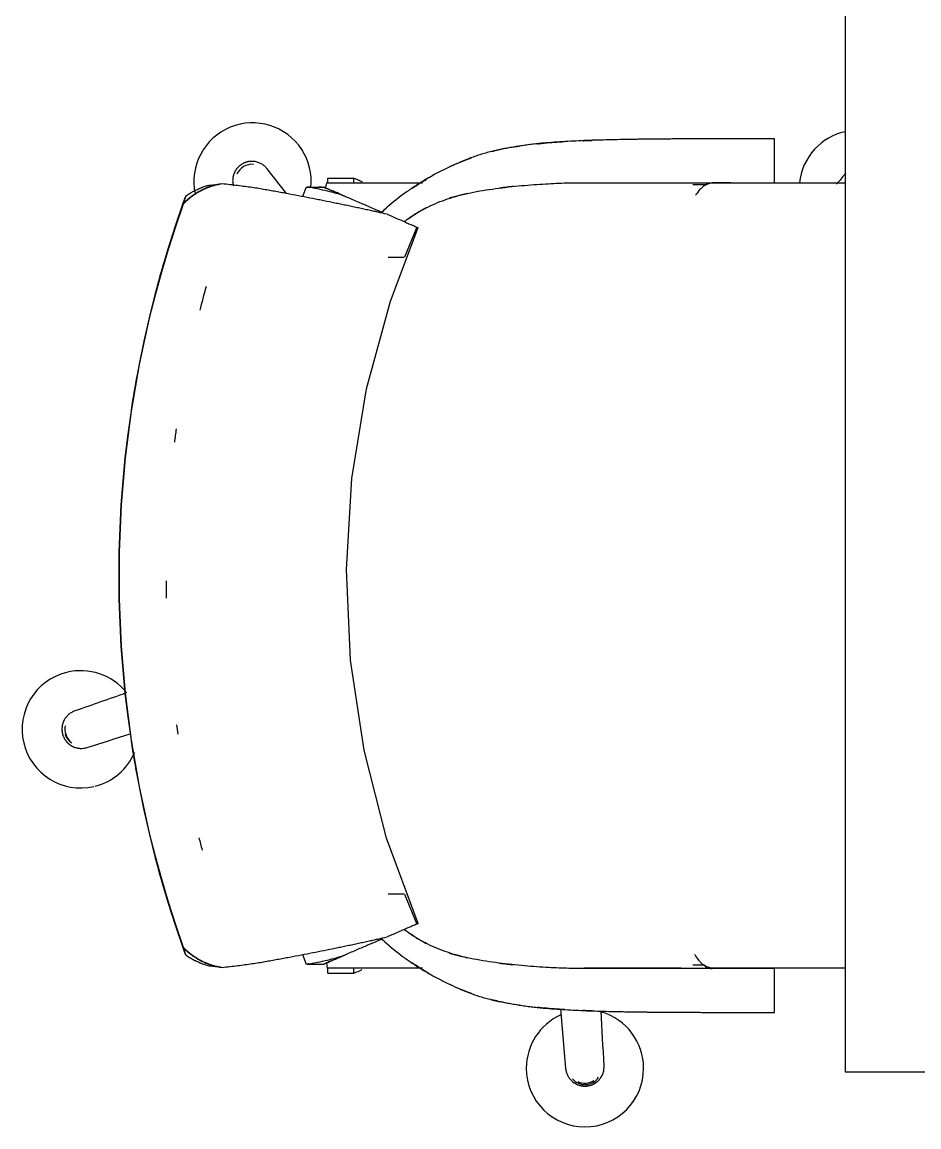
# Model space of a CAD drawing. Extents: x 6433 to 75181, y -2986 to 56414.
# Drawn here: x 25224 to 25835, y 4576 to 5330 of the extents above; entities that cross this region are included whole.
import ezdxf

# ---------------------------------------------------------------- set-up
doc = ezdxf.new("R2010")
doc.units = 0
doc.header["$MEASUREMENT"] = 0
doc.layers.add('A-Furniture', color=252, linetype='CONTINUOUS')

msp = doc.modelspace()

# ---------------------------------------------------------------- linework, layer by layer
at = {"layer": 'A-Furniture'}
for p, q in [((25784.93, 6113.88), (25784.93, 4613.88)), ((25736.77, 5220.5), (25736.77, 5250.5)), ((25432.27, 5223.69), (25449.85, 5223.69)), ((25432.27, 5220.4), (25432.27, 5223.69)), ((25449.85, 5220.4), (25449.85, 5223.69)), ((25351.35, 5218.93), (25355.54, 5219.37)), ((25355.54, 5219.37), (25359.27, 5219.7)), ((25417.57, 5217.49), (25414.99, 5211.07)), ((25418.88, 5217.49), (25429.57, 5217.49)), ((25429.57, 5217.49), (25444.19, 5211.21)), ((25431.38, 5220.4), (25430.58, 5217.44)), ((25431.38, 5220.4), (25496.71, 5220.4)), ((25607.07, 5220.4), (25673.09, 5220.4)), ((25706.73, 5220.4), (25780.5, 5220.4)), ((25780.5, 5220.4), (25784.95, 5220.4)), ((25474.9, 5139.72), (25493.84, 5189.88)), ((25492.88, 5190.29), (25484.52, 5169.79)), ((25473.31, 5169.84), (25484.35, 5169.84)), ((25458.65, 5079.85), (25474.9, 5139.72)), ((25448.66, 5018.63), (25458.65, 5079.85)), ((25445.03, 4956.7), (25448.66, 5018.63)), ((25447.79, 4894.73), (25445.03, 4956.7)), ((25456.93, 4833.37), (25447.79, 4894.73)), ((25472.33, 4773.28), (25456.93, 4833.37)), ((25493.84, 4715.1), (25472.33, 4773.28)), ((25484.35, 4735.14), (25473.31, 4735.14)), ((25484.52, 4735.18), (25492.88, 4714.69)), ((25414.99, 4693.91), (25417.57, 4687.49)), ((25444.19, 4693.77), (25429.57, 4687.49)), ((25355.54, 4685.6), (25351.35, 4686.05)), ((25359.27, 4685.28), (25355.54, 4685.6)), ((25418.88, 4687.49), (25429.57, 4687.49)), ((25431.43, 4688.29), (25431.87, 4684.58)), ((25496.71, 4684.58), (25431.87, 4684.58)), ((25432.27, 4681.29), (25432.27, 4684.58)), ((25432.27, 4681.29), (25449.85, 4681.29)), ((25449.85, 4681.29), (25449.85, 4684.58)), ((25673.09, 4684.58), (25607.07, 4684.58)), ((25780.5, 4684.58), (25706.73, 4684.58)), ((25736.77, 4654.48), (25736.77, 4684.48)), ((25784.95, 4684.58), (25780.5, 4684.58)), ((25590.93, 4656.81), (25594.41, 4616.18)), ((25784.93, 4613.88), (26584.93, 4613.88))]:
    msp.add_line(p, q, dxfattribs=at)
for centre, radius, start, end in [((25380.9, 5221.38), 40, 33.04881, 191.85208), ((25793.61, 5216.31), 40, 102.64039, 137.51732), ((25380.9, 5221.38), 40, 354.07359, 33.04881), ((25793.61, 5216.31), 40, 137.51732, 174.12717), ((25380.48, 5221.97), 11.14, 84.02688, 156.97912), ((26046.47, 4952.49), 756.84, 159.98894, 160.37738), ((26046.47, 4952.49), 756.84, 160.40867, 199.59133), ((26046.47, 4952.49), 756.62, 160.42831, 199.57169), ((26046.47, 4952.49), 756.84, 163.49886, 165.70638), ((26046.47, 4952.49), 724.59, 164.20509, 165.53572), ((26046.47, 4952.49), 756.84, 169.39213, 171.42383), ((26046.47, 4952.49), 724.59, 172.05656, 172.77513), ((26046.47, 4952.49), 724.59, 180.28832, 181.21946), ((25263.76, 4847.61), 40, 104.1205, 282.77485), ((25263.76, 4847.61), 40, 38.76024, 104.1205), ((25264.05, 4847.74), 11.14, 168.68345, 228.10468), ((26046.47, 4952.49), 724.59, 188.0854, 188.59456), ((25263.76, 4847.61), 11.17, 197.81482, 237.29401), ((26046.47, 4952.49), 756.84, 188.57617, 190.60787), ((25263.76, 4847.61), 40, 284.1205, 336.83238), ((26046.47, 4952.49), 724.59, 194.29018, 194.97515), ((26046.47, 4952.49), 756.84, 194.29362, 196.50114), ((26046.47, 4952.49), 756.84, 199.62262, 200.01106), ((25607.57, 4616.35), 40, 114.42167, 180), ((25607.57, 4616.35), 40, 0, 73.41539), ((25607.57, 4616.35), 40, 180, 0), ((25607.57, 4616.35), 11.17, 220.15514, 326.54575), ((25607.51, 4617.32), 11.14, 244.40479, 303.82601)]:
    msp.add_arc(centre, radius, start, end, dxfattribs=at)
for points, knots in [([(25736.74, 5250.5), (25736.7, 5250.5), (25736.55, 5250.5), (25735.97, 5250.5), (25734.89, 5250.5), (25733.33, 5250.5), (25731.87, 5250.5), (25730.63, 5250.5), (25729.61, 5250.5), (25728.47, 5250.5), (25727.16, 5250.5), (25725.69, 5250.5), (25724.04, 5250.5), (25722.25, 5250.5), (25720.62, 5250.5), (25719.42, 5250.5), (25717.79, 5250.5), (25714.81, 5250.5), (25712.38, 5250.5), (25710.59, 5250.5), (25708.72, 5250.49), (25706.56, 5250.49), (25704.24, 5250.49), (25702.52, 5250.49), (25701.13, 5250.49), (25699.38, 5250.48), (25697.22, 5250.48), (25694.16, 5250.47), (25690.41, 5250.47), (25685.93, 5250.46), (25681.98, 5250.44), (25678.85, 5250.43), (25675.77, 5250.42), (25672.06, 5250.4), (25667.4, 5250.37), (25662.43, 5250.34), (25657.54, 5250.31), (25653.42, 5250.27), (25650.21, 5250.24), (25647.27, 5250.2), (25643.88, 5250.15), (25639.91, 5250.09), (25635.72, 5250.03), (25630.18, 5249.92), (25623.63, 5249.78), (25616.1, 5249.59), (25608.67, 5249.35), (25601.28, 5248.98), (25594.01, 5248.58), (25586.65, 5248.16), (25580.33, 5247.66), (25575.07, 5247.13), (25570.96, 5246.65), (25566.81, 5246.1), (25561.34, 5245.32), (25554.63, 5244.21), (25548.05, 5242.86), (25542.83, 5241.59), (25538.88, 5240.53), (25535, 5239.36), (25530.05, 5237.67), (25524.12, 5235.34), (25518.34, 5232.74), (25513.67, 5230.51), (25510.1, 5228.78), (25506.54, 5226.98), (25501.92, 5224.48), (25496.3, 5221.17), (25489.7, 5216.9), (25481.06, 5210.81), (25474.08, 5205.17), (25469.58, 5200.91), (25468.86, 5200.22)], [0.2173913, 0.2173913, 0.2173913, 0.2173913, 0.2228261, 0.2282609, 0.2336957, 0.2391304, 0.2445652, 0.2472826, 0.25, 0.2527174, 0.2554348, 0.2581522, 0.2608696, 0.263587, 0.2663043, 0.2690217, 0.2717391, 0.2771739, 0.2798913, 0.2826087, 0.2853261, 0.2880435, 0.2907609, 0.2934783, 0.2961957, 0.298913, 0.3016304, 0.3043478, 0.3097826, 0.3152174, 0.3206522, 0.326087, 0.3315217, 0.3369565, 0.3423913, 0.3478261, 0.3532609, 0.3586957, 0.3641304, 0.3695652, 0.375, 0.3804348, 0.3858696, 0.3913043, 0.4021739, 0.4130435, 0.423913, 0.4347826, 0.4456522, 0.4565217, 0.4673913, 0.4728261, 0.4782609, 0.4836957, 0.4891304, 0.5, 0.5108696, 0.5163043, 0.5217391, 0.5271739, 0.5326087, 0.5434783, 0.5543478, 0.5597826, 0.5652174, 0.5706522, 0.576087, 0.5869565, 0.5978261, 0.6086957, 0.6304348, 0.6346057, 0.6346057, 0.6346057, 0.6346057]), ([(25575.26, 5247.09), (25576.16, 5247.18), (25579.46, 5247.53), (25585.06, 5248.06), (25590.2, 5248.4), (25593.06, 5248.57), (25593.62, 5248.6)], [0.53783396, 0.53783396, 0.53783396, 0.53783396, 0.54166667, 0.55208333, 0.5625, 0.56500708, 0.56500708, 0.56500708, 0.56500708]), ([(25606.11, 5249.19), (25607.33, 5249.24), (25609.46, 5249.34), (25611.55, 5249.42), (25612.44, 5249.45)], [0.583333333, 0.583333333, 0.583333333, 0.583333333, 0.588541667, 0.59241184, 0.59241184, 0.59241184, 0.59241184]), ([(25543.95, 5241.82), (25545.5, 5242.23), (25549.45, 5243.22), (25555.79, 5244.51), (25560.58, 5245.26), (25562.92, 5245.58)], [0.49318304, 0.49318304, 0.49318304, 0.49318304, 0.5, 0.51041667, 0.52034416, 0.52034416, 0.52034416, 0.52034416]), ([(25380.04, 5235.11), (25379.8, 5235.1), (25379.41, 5235.08), (25378.9, 5235.02), (25378.6, 5234.98), (25378.36, 5234.95), (25378.13, 5234.9), (25377.83, 5234.85), (25377.44, 5234.76), (25377.01, 5234.65), (25376.64, 5234.55), (25376.45, 5234.48), (25376.33, 5234.44), (25376.24, 5234.41), (25376.14, 5234.38), (25376.01, 5234.33), (25375.78, 5234.25), (25375.42, 5234.11), (25374.96, 5233.9), (25374.33, 5233.6), (25373.69, 5233.24), (25373.07, 5232.84), (25372.64, 5232.53), (25372.21, 5232.2), (25371.62, 5231.7), (25371.05, 5231.15), (25370.54, 5230.58), (25370.19, 5230.16), (25369.94, 5229.83), (25369.78, 5229.62), (25369.7, 5229.5), (25369.64, 5229.41), (25369.59, 5229.33), (25369.51, 5229.22), (25369.4, 5229.04), (25369.19, 5228.72), (25368.97, 5228.33), (25368.79, 5228), (25368.68, 5227.76), (25368.61, 5227.62), (25368.56, 5227.52), (25368.51, 5227.41), (25368.44, 5227.26), (25368.34, 5227.02), (25368.2, 5226.68), (25368.06, 5226.3), (25367.98, 5226.06), (25367.95, 5225.94)], [-1, -1, -1, -1, -0.916667, -0.875, -0.854167, -0.833333, -0.8125, -0.791667, -0.75, -0.708333, -0.6875, -0.677083, -0.671875, -0.666667, -0.661458, -0.65625, -0.645833, -0.625, -0.604167, -0.583333, -0.541667, -0.520833, -0.5, -0.479167, -0.458333, -0.416667, -0.395833, -0.375, -0.354167, -0.34375, -0.338542, -0.333333, -0.328125, -0.322917, -0.3125, -0.291667, -0.25, -0.208333, -0.1875, -0.177083, -0.166667, -0.15625, -0.145833, -0.125, -0.083333, -0.041667, 0, 0, 0, 0]), ([(25385.28, 5234.21), (25384.84, 5234.38), (25383.99, 5234.66), (25382.95, 5234.89), (25382.26, 5235), (25381.88, 5235.04), (25381.66, 5235.06), (25381.48, 5235.08), (25381.31, 5235.09), (25381.1, 5235.1), (25380.86, 5235.11), (25380.65, 5235.12), (25380.46, 5235.12), (25380.24, 5235.11), (25380.11, 5235.11), (25380.04, 5235.11)], [-1, -1, -1, -1, -0.8, -0.6, -0.5, -0.45, -0.4, -0.375, -0.35, -0.3, -0.25, -0.2, -0.15, -0.1, 0, 0, 0, 0]), ([(25514.3, 5230.98), (25516.42, 5232), (25521.68, 5234.38), (25527.01, 5236.45), (25530.19, 5237.58)], [0.44842599, 0.44842599, 0.44842599, 0.44842599, 0.45833333, 0.47273485, 0.47273485, 0.47273485, 0.47273485]), ([(25367.95, 5225.94), (25367.93, 5225.89), (25367.89, 5225.77), (25367.84, 5225.58), (25367.79, 5225.4), (25367.74, 5225.21), (25367.67, 5224.93), (25367.6, 5224.61), (25367.55, 5224.35), (25367.48, 5223.95), (25367.38, 5223.19), (25367.31, 5222.03), (25367.35, 5221.12), (25367.4, 5220.66)], [-1, -1, -1, -1, -0.925, -0.85, -0.8125, -0.775, -0.7, -0.625, -0.5875, -0.55, -0.4, -0.2, 0, 0, 0, 0]), ([(25489.74, 5216.77), (25491.36, 5217.84), (25495.04, 5220.23), (25499.47, 5222.98), (25502.35, 5224.65), (25503.09, 5225.08)], [0.40851688, 0.40851688, 0.40851688, 0.40851688, 0.41666667, 0.42708333, 0.43069115, 0.43069115, 0.43069115, 0.43069115]), ([(25359.27, 5219.7), (25358.17, 5219.55), (25356.51, 5219.24), (25354.26, 5218.65), (25352.57, 5218.12), (25350.86, 5217.52), (25349.13, 5216.84), (25347.7, 5216.21), (25346.57, 5215.67), (25345.73, 5215.24), (25344.89, 5214.8), (25343.79, 5214.2), (25342.42, 5213.4), (25340.8, 5212.37), (25339.23, 5211.28), (25337.72, 5210.12), (25335.75, 5208.49), (25334.35, 5207.17), (25333.45, 5206.26)], [-1, -1, -1, -1, -0.875, -0.8125, -0.75, -0.6875, -0.625, -0.5625, -0.53125, -0.5, -0.46875, -0.4375, -0.375, -0.3125, -0.25, -0.1875, -0.125, 0, 0, 0, 0]), ([(25360.2, 5219.77), (25359.07, 5219.63), (25357.36, 5219.33), (25355.04, 5218.75), (25353.29, 5218.23), (25351.52, 5217.62), (25349.73, 5216.92), (25348.24, 5216.27), (25347.07, 5215.72), (25346.2, 5215.28), (25345.34, 5214.83), (25344.19, 5214.2), (25342.78, 5213.37), (25341.11, 5212.3), (25339.5, 5211.17), (25337.94, 5209.96), (25335.92, 5208.26), (25334.48, 5206.89), (25333.57, 5205.94)], [-1, -1, -1, -1, -0.875, -0.8125, -0.75, -0.6875, -0.625, -0.5625, -0.53125, -0.5, -0.46875, -0.4375, -0.375, -0.3125, -0.25, -0.1875, -0.125, 0, 0, 0, 0]), ([(25333.81, 5206.63), (25334.71, 5207.52), (25336.1, 5208.79), (25338.04, 5210.37), (25339.54, 5211.5), (25341.09, 5212.56), (25342.68, 5213.56), (25344.03, 5214.33), (25345.12, 5214.92), (25345.94, 5215.35), (25346.77, 5215.76), (25347.88, 5216.29), (25349.29, 5216.91), (25350.99, 5217.57), (25352.68, 5218.16), (25354.34, 5218.67), (25356.56, 5219.24), (25358.19, 5219.55), (25359.27, 5219.7)], [-1, -1, -1, -1, -0.875, -0.8125, -0.75, -0.6875, -0.625, -0.5625, -0.53125, -0.5, -0.46875, -0.4375, -0.375, -0.3125, -0.25, -0.1875, -0.125, 0, 0, 0, 0]), ([(25335.33, 5211.48), (25336.17, 5212.07), (25337.47, 5212.91), (25339, 5213.82), (25339.88, 5214.31), (25340.55, 5214.67), (25341.22, 5215.02), (25342.12, 5215.47), (25343.25, 5216), (25344.39, 5216.5), (25345.29, 5216.88), (25345.97, 5217.15), (25346.65, 5217.42), (25347.55, 5217.75), (25349.12, 5218.3), (25350.46, 5218.7), (25351.35, 5218.93)], [-1, -1, -1, -1, -0.833333, -0.75, -0.708333, -0.666667, -0.625, -0.583333, -0.5, -0.416667, -0.375, -0.333333, -0.291667, -0.25, -0.166667, 0, 0, 0, 0]), ([(25472.63, 5198.99), (25470.6, 5199.46), (25467.45, 5200.18), (25463.01, 5201.17), (25459.58, 5201.93), (25455.97, 5202.71), (25452.2, 5203.52), (25448.37, 5204.33), (25444.58, 5205.12), (25440.85, 5205.9), (25435.85, 5206.92), (25430.83, 5207.94), (25425.77, 5208.96), (25420.73, 5209.96), (25414.3, 5211.21), (25407.54, 5212.5), (25402.04, 5213.53), (25397.84, 5214.29), (25393.67, 5215.04), (25389.5, 5215.8), (25385.2, 5216.54), (25380.65, 5217.24), (25375.83, 5217.91), (25369.16, 5218.77), (25363.86, 5219.38), (25360.2, 5219.77)], [-1, -1, -1, -1, -0.928571, -0.892857, -0.857143, -0.821429, -0.785714, -0.75, -0.714286, -0.678571, -0.642857, -0.571429, -0.535714, -0.5, -0.428571, -0.357143, -0.321429, -0.285714, -0.25, -0.214286, -0.178571, -0.142857, -0.107143, -0.071429, 0, 0, 0, 0]), ([(25419.99, 5217.49), (25419.34, 5217.49), (25418.52, 5217.49), (25417.99, 5217.49), (25417.84, 5217.49), (25417.82, 5217.49)], [0.4444444, 0.4444444, 0.4444444, 0.4444444, 0.5833333, 0.6527778, 0.6666667, 0.6666667, 0.6666667, 0.6666667]), ([(25444.22, 5211.19), (25442.82, 5211.79), (25437.96, 5213.88), (25433.07, 5215.98), (25429.67, 5217.44)], [-0.08237256, -0.08237256, -0.08237256, -0.08237256, -0.05882353, -0.00057163, -0.00057163, -0.00057163, -0.00057163]), ([(25429.67, 5217.44), (25433.07, 5215.98), (25437.96, 5213.88), (25442.82, 5211.79), (25444.22, 5211.19)], [-0.99942837, -0.99942837, -0.99942837, -0.99942837, -0.94117647, -0.91762744, -0.91762744, -0.91762744, -0.91762744]), ([(25484.62, 5194.31), (25485.54, 5195.01), (25487.5, 5196.44), (25490.57, 5198.51), (25493.84, 5200.48), (25497.14, 5202.3), (25501.49, 5204.54), (25506.96, 5207.01), (25513.79, 5209.56), (25521.3, 5211.84), (25529.47, 5213.77), (25537.91, 5215.3), (25546.62, 5216.55), (25555.47, 5217.66), (25564.3, 5218.6), (25572.88, 5219.28), (25580.9, 5219.8), (25588.32, 5220.21), (25595.07, 5220.46), (25601.31, 5220.51), (25607.31, 5220.49), (25613.32, 5220.49), (25619.54, 5220.53), (25624.98, 5220.52), (25629.62, 5220.51), (25634.5, 5220.5), (25639.43, 5220.5), (25644.05, 5220.5), (25647.18, 5220.5), (25650, 5220.5), (25653.1, 5220.5), (25657.16, 5220.5), (25663.92, 5220.5), (25671.26, 5220.5), (25676.23, 5220.5), (25679.33, 5220.5), (25682.52, 5220.5), (25686.49, 5220.5), (25690.73, 5220.5), (25694.21, 5220.5), (25697.02, 5220.5), (25699.05, 5220.5), (25700.79, 5220.5), (25702.15, 5220.5), (25703.63, 5220.5), (25705.73, 5220.5), (25707.94, 5220.5), (25709.83, 5220.5), (25711.58, 5220.5), (25713.32, 5220.5), (25715.2, 5220.5), (25717.25, 5220.5), (25718.78, 5220.5), (25719.7, 5220.5), (25720.53, 5220.5), (25721.5, 5220.5), (25722.89, 5220.5), (25724.62, 5220.5), (25726.17, 5220.5), (25727.57, 5220.5), (25728.8, 5220.5), (25729.89, 5220.5), (25731.18, 5220.5), (25732.61, 5220.5), (25734.22, 5220.5), (25735.93, 5220.5), (25736.8, 5220.5), (25736.81, 5220.5), (25736.72, 5220.5)], [0.3754739, 0.3754739, 0.3754739, 0.3754739, 0.3804348, 0.3858696, 0.3913043, 0.3967391, 0.4021739, 0.4130435, 0.423913, 0.4347826, 0.4456522, 0.4565217, 0.4673913, 0.4782609, 0.4891304, 0.5, 0.5108696, 0.5217391, 0.5326087, 0.5434783, 0.5543478, 0.5652174, 0.576087, 0.5869565, 0.5923913, 0.5978261, 0.6086957, 0.6141304, 0.6195652, 0.625, 0.6304348, 0.6358696, 0.6413043, 0.6521739, 0.6576087, 0.6630435, 0.6684783, 0.673913, 0.6793478, 0.6847826, 0.6875, 0.6902174, 0.6929348, 0.6956522, 0.6983696, 0.701087, 0.7038043, 0.7065217, 0.7092391, 0.7119565, 0.7146739, 0.7173913, 0.7201087, 0.7228261, 0.7241848, 0.7255435, 0.7282609, 0.7309783, 0.7336957, 0.736413, 0.7391304, 0.7418478, 0.7445652, 0.75, 0.7554348, 0.7608696, 0.7717391, 0.7826087, 0.7826087, 0.7826087, 0.7826087]), ([(25558.75, 5218), (25557.33, 5217.84), (25554.15, 5217.49), (25550.93, 5217.11), (25549.16, 5216.89)], [0.50425801, 0.50425801, 0.50425801, 0.50425801, 0.51041667, 0.51788638, 0.51788638, 0.51788638, 0.51788638]), ([(25690.62, 5219.38), (25690.06, 5219.12), (25688.89, 5218.49), (25686.99, 5217.01), (25685.32, 5215.23), (25684.15, 5213.67), (25683.47, 5212.67), (25683.13, 5212.14), (25682.96, 5211.87)], [0, 0, 0, 0, 0.0277778, 0.0555556, 0.0833333, 0.0972222, 0.1041667, 0.1111111, 0.1111111, 0.1111111, 0.1111111]), ([(25689.23, 5218.9), (25689.77, 5219.28), (25691.83, 5220.46), (25693.88, 5220.71), (25695.36, 5220.4)], [-0.07541741, -0.07541741, -0.07541741, -0.07541741, -0.05555556, 0, 0, 0, 0]), ([(25444.19, 5211.21), (25446.87, 5210.05), (25452.14, 5207.79), (25459.5, 5204.63), (25465.01, 5202.26), (25467.97, 5200.99), (25468.91, 5200.59)], [-1, -1, -1, -1, -0.8, -0.6, -0.4, -0.3, -0.3, -0.3, -0.3]), ([(25527.67, 5213.19), (25526.9, 5213.02), (25523.78, 5212.33), (25519.51, 5211.3), (25516.09, 5210.32), (25514.94, 5209.98)], [0.54866694, 0.54866694, 0.54866694, 0.54866694, 0.55208333, 0.5625, 0.56783755, 0.56783755, 0.56783755, 0.56783755]), ([(25468.69, 5200.04), (25469.42, 5200.79), (25471.88, 5203.22), (25475.07, 5206.03), (25477.6, 5208.07), (25478.22, 5208.56)], [0.37051719, 0.37051719, 0.37051719, 0.37051719, 0.375, 0.38541667, 0.38875119, 0.38875119, 0.38875119, 0.38875119]), ([(25499.19, 5203.39), (25499.11, 5203.34), (25496.96, 5202.17), (25492.8, 5199.71), (25488.78, 5196.98), (25486.79, 5195.53), (25486.7, 5195.47)], [0.59333507, 0.59333507, 0.59333507, 0.59333507, 0.59375, 0.60416667, 0.61458333, 0.61505928, 0.61505928, 0.61505928, 0.61505928]), ([(25254.03, 4856.24), (25253.73, 4855.89), (25253.18, 4855.17), (25252.63, 4854.26), (25252.31, 4853.64), (25252.14, 4853.3), (25252.05, 4853.09), (25251.98, 4852.93), (25251.91, 4852.77), (25251.83, 4852.58), (25251.74, 4852.35), (25251.67, 4852.16), (25251.61, 4851.98), (25251.54, 4851.77), (25251.5, 4851.65), (25251.48, 4851.58)], [-1, -1, -1, -1, -0.8, -0.6, -0.5, -0.45, -0.4, -0.375, -0.35, -0.3, -0.25, -0.2, -0.15, -0.1, 0, 0, 0, 0]), ([(25251.48, 4851.58), (25251.41, 4851.35), (25251.31, 4850.97), (25251.2, 4850.47), (25251.14, 4850.17), (25251.09, 4849.94), (25251.06, 4849.7), (25251.01, 4849.4), (25250.97, 4849.01), (25250.93, 4848.56), (25250.92, 4848.18), (25250.91, 4847.97), (25250.91, 4847.85), (25250.91, 4847.75), (25250.91, 4847.65), (25250.91, 4847.52), (25250.92, 4847.26), (25250.93, 4846.88), (25250.98, 4846.38), (25251.06, 4845.68), (25251.2, 4844.96), (25251.38, 4844.25), (25251.53, 4843.74), (25251.7, 4843.23), (25251.98, 4842.51), (25252.32, 4841.79), (25252.69, 4841.13), (25252.97, 4840.66), (25253.21, 4840.31), (25253.36, 4840.1), (25253.45, 4839.98), (25253.51, 4839.9), (25253.57, 4839.82), (25253.65, 4839.71), (25253.78, 4839.54), (25254.02, 4839.25), (25254.31, 4838.91), (25254.57, 4838.64), (25254.76, 4838.45), (25254.87, 4838.34), (25254.95, 4838.26), (25255.04, 4838.17), (25255.15, 4838.07), (25255.35, 4837.89), (25255.63, 4837.65), (25255.95, 4837.39), (25256.14, 4837.24), (25256.24, 4837.17)], [-1, -1, -1, -1, -0.916667, -0.875, -0.854167, -0.833333, -0.8125, -0.791667, -0.75, -0.708333, -0.6875, -0.677083, -0.671875, -0.666667, -0.661458, -0.65625, -0.645833, -0.625, -0.604167, -0.583333, -0.541667, -0.520833, -0.5, -0.479167, -0.458333, -0.416667, -0.395833, -0.375, -0.354167, -0.34375, -0.338542, -0.333333, -0.328125, -0.322917, -0.3125, -0.291667, -0.25, -0.208333, -0.1875, -0.177083, -0.166667, -0.15625, -0.145833, -0.125, -0.083333, -0.041667, 0, 0, 0, 0]), ([(25256.24, 4837.17), (25256.28, 4837.14), (25256.39, 4837.06), (25256.55, 4836.95), (25256.7, 4836.85), (25256.87, 4836.73), (25257.11, 4836.58), (25257.39, 4836.41), (25257.62, 4836.28), (25257.98, 4836.08), (25258.66, 4835.74), (25259.74, 4835.3), (25260.61, 4835.05), (25261.07, 4834.94)], [-1, -1, -1, -1, -0.925, -0.85, -0.8125, -0.775, -0.7, -0.625, -0.5875, -0.55, -0.4, -0.2, 0, 0, 0, 0]), ([(25360.2, 4685.21), (25363.86, 4685.6), (25369.16, 4686.2), (25375.83, 4687.06), (25380.65, 4687.73), (25385.2, 4688.44), (25389.5, 4689.18), (25393.67, 4689.93), (25397.84, 4690.69), (25402.04, 4691.45), (25407.54, 4692.48), (25414.3, 4693.77), (25422.01, 4695.27), (25429.56, 4696.78), (25435.85, 4698.05), (25440.85, 4699.08), (25444.58, 4699.85), (25448.37, 4700.65), (25452.2, 4701.46), (25455.97, 4702.26), (25459.58, 4703.05), (25463.01, 4703.8), (25467.45, 4704.79), (25470.6, 4705.51), (25472.63, 4705.98)], [-1, -1, -1, -1, -0.928571, -0.892857, -0.857143, -0.821429, -0.785714, -0.75, -0.714286, -0.678571, -0.642857, -0.571429, -0.5, -0.428571, -0.357143, -0.321429, -0.285714, -0.25, -0.214286, -0.178571, -0.142857, -0.107143, -0.071429, 0, 0, 0, 0]), ([(25468.91, 4704.39), (25467.97, 4703.98), (25465.02, 4702.72), (25459.5, 4700.35), (25452.14, 4697.19), (25446.88, 4694.92), (25444.19, 4693.77)], [-0.7, -0.7, -0.7, -0.7, -0.6, -0.4, -0.2, 0, 0, 0, 0]), ([(25478.22, 4696.42), (25477.6, 4696.91), (25475.07, 4698.94), (25471.88, 4701.76), (25469.42, 4704.19), (25468.69, 4704.93)], [0.61124881, 0.61124881, 0.61124881, 0.61124881, 0.61458333, 0.625, 0.62948281, 0.62948281, 0.62948281, 0.62948281]), ([(25468.86, 4704.75), (25469.58, 4704.06), (25474.08, 4699.81), (25481.06, 4694.17), (25489.7, 4688.08), (25496.3, 4683.81), (25501.92, 4680.5), (25506.54, 4677.99), (25510.1, 4676.19), (25513.67, 4674.46), (25518.34, 4672.24), (25524.12, 4669.63), (25530.05, 4667.3), (25535, 4665.62), (25538.88, 4664.45), (25542.83, 4663.39), (25548.05, 4662.12), (25554.63, 4660.77), (25561.34, 4659.66), (25566.81, 4658.88), (25570.96, 4658.33), (25575.07, 4657.84), (25580.33, 4657.31), (25586.65, 4656.82), (25594.01, 4656.4), (25601.28, 4656), (25608.67, 4655.63), (25616.1, 4655.38), (25623.63, 4655.2), (25630.18, 4655.06), (25635.72, 4654.95), (25639.91, 4654.88), (25643.88, 4654.83), (25647.27, 4654.78), (25650.21, 4654.74), (25653.42, 4654.7), (25657.54, 4654.67), (25662.43, 4654.63), (25667.4, 4654.6), (25672.06, 4654.58), (25675.77, 4654.56), (25678.85, 4654.54), (25681.98, 4654.53), (25685.93, 4654.52), (25690.41, 4654.51), (25694.16, 4654.5), (25697.22, 4654.5), (25699.38, 4654.49), (25701.13, 4654.49), (25702.52, 4654.49), (25704.24, 4654.48), (25706.56, 4654.48), (25708.72, 4654.48), (25710.59, 4654.48), (25712.38, 4654.48), (25714.81, 4654.48), (25717.79, 4654.48), (25719.42, 4654.48), (25720.62, 4654.48), (25722.25, 4654.48), (25724.04, 4654.48), (25725.69, 4654.48), (25727.16, 4654.48), (25728.47, 4654.47), (25729.61, 4654.47), (25730.63, 4654.47), (25731.87, 4654.47), (25733.33, 4654.47), (25734.89, 4654.47), (25735.97, 4654.48), (25736.55, 4654.48), (25736.7, 4654.48), (25736.74, 4654.48)], [0.3653943, 0.3653943, 0.3653943, 0.3653943, 0.3695652, 0.3913043, 0.4021739, 0.4130435, 0.423913, 0.4293478, 0.4347826, 0.4402174, 0.4456522, 0.4565217, 0.4673913, 0.4728261, 0.4782609, 0.4836957, 0.4891304, 0.5, 0.5108696, 0.5163043, 0.5217391, 0.5271739, 0.5326087, 0.5434783, 0.5543478, 0.5652174, 0.576087, 0.5869565, 0.5978261, 0.6086957, 0.6141304, 0.6195652, 0.625, 0.6304348, 0.6358696, 0.6413043, 0.6467391, 0.6521739, 0.6576087, 0.6630435, 0.6684783, 0.673913, 0.6793478, 0.6847826, 0.6902174, 0.6956522, 0.6983696, 0.701087, 0.7038043, 0.7065217, 0.7092391, 0.7119565, 0.7146739, 0.7173913, 0.7201087, 0.7228261, 0.7282609, 0.7309783, 0.7336957, 0.736413, 0.7391304, 0.7418478, 0.7445652, 0.7472826, 0.75, 0.7527174, 0.7554348, 0.7608696, 0.7663043, 0.7717391, 0.7771739, 0.7826087, 0.7826087, 0.7826087, 0.7826087]), ([(25736.72, 4684.48), (25736.81, 4684.48), (25736.8, 4684.48), (25735.93, 4684.48), (25734.22, 4684.48), (25732.61, 4684.48), (25731.18, 4684.48), (25729.89, 4684.48), (25728.8, 4684.48), (25727.57, 4684.48), (25726.17, 4684.48), (25724.62, 4684.48), (25722.89, 4684.48), (25721.5, 4684.48), (25720.53, 4684.48), (25719.7, 4684.48), (25718.78, 4684.48), (25717.25, 4684.48), (25715.2, 4684.48), (25713.32, 4684.48), (25711.58, 4684.48), (25709.83, 4684.48), (25707.94, 4684.48), (25705.73, 4684.48), (25703.63, 4684.48), (25702.15, 4684.48), (25700.79, 4684.48), (25699.05, 4684.48), (25697.02, 4684.48), (25694.21, 4684.48), (25690.73, 4684.48), (25686.49, 4684.48), (25682.52, 4684.48), (25679.33, 4684.48), (25676.23, 4684.48), (25671.26, 4684.48), (25663.92, 4684.48), (25657.16, 4684.48), (25653.1, 4684.48), (25650, 4684.48), (25647.18, 4684.48), (25644.05, 4684.48), (25639.43, 4684.48), (25634.5, 4684.47), (25629.62, 4684.46), (25624.98, 4684.45), (25619.54, 4684.45), (25613.32, 4684.48), (25607.31, 4684.49), (25601.31, 4684.46), (25595.07, 4684.52), (25588.32, 4684.77), (25580.9, 4685.18), (25572.88, 4685.69), (25564.3, 4686.38), (25555.47, 4687.31), (25546.62, 4688.42), (25537.91, 4689.68), (25529.47, 4691.2), (25521.3, 4693.14), (25513.79, 4695.42), (25506.96, 4697.97), (25501.49, 4700.44), (25497.14, 4702.67), (25493.84, 4704.49), (25490.57, 4706.47), (25487.5, 4708.53), (25485.54, 4709.97), (25484.62, 4710.67)], [0.2173913, 0.2173913, 0.2173913, 0.2173913, 0.2282609, 0.2391304, 0.2445652, 0.25, 0.2554348, 0.2581522, 0.2608696, 0.263587, 0.2663043, 0.2690217, 0.2717391, 0.2744565, 0.2758152, 0.2771739, 0.2798913, 0.2826087, 0.2853261, 0.2880435, 0.2907609, 0.2934783, 0.2961957, 0.298913, 0.3016304, 0.3043478, 0.3070652, 0.3097826, 0.3125, 0.3152174, 0.3206522, 0.326087, 0.3315217, 0.3369565, 0.3423913, 0.3478261, 0.3586957, 0.3641304, 0.3695652, 0.375, 0.3804348, 0.3858696, 0.3913043, 0.4021739, 0.4076087, 0.4130435, 0.423913, 0.4347826, 0.4456522, 0.4565217, 0.4673913, 0.4782609, 0.4891304, 0.5, 0.5108696, 0.5217391, 0.5326087, 0.5434783, 0.5543478, 0.5652174, 0.576087, 0.5869565, 0.5978261, 0.6032609, 0.6086957, 0.6141304, 0.6195652, 0.6245261, 0.6245261, 0.6245261, 0.6245261]), ([(25486.7, 4709.51), (25486.79, 4709.45), (25488.78, 4708), (25492.8, 4705.27), (25496.96, 4702.8), (25499.11, 4701.63), (25499.19, 4701.59)], [0.38494072, 0.38494072, 0.38494072, 0.38494072, 0.38541667, 0.39583333, 0.40625, 0.40666493, 0.40666493, 0.40666493, 0.40666493]), ([(25333.45, 4698.71), (25334.35, 4697.8), (25335.75, 4696.49), (25337.72, 4694.86), (25339.23, 4693.7), (25340.8, 4692.6), (25342.42, 4691.58), (25343.79, 4690.78), (25344.89, 4690.17), (25345.73, 4689.73), (25346.57, 4689.31), (25347.7, 4688.77), (25349.13, 4688.14), (25350.86, 4687.46), (25352.57, 4686.85), (25354.26, 4686.33), (25356.51, 4685.74), (25358.17, 4685.43), (25359.27, 4685.28)], [-1, -1, -1, -1, -0.875, -0.8125, -0.75, -0.6875, -0.625, -0.5625, -0.53125, -0.5, -0.46875, -0.4375, -0.375, -0.3125, -0.25, -0.1875, -0.125, 0, 0, 0, 0]), ([(25333.57, 4699.03), (25334.48, 4698.08), (25335.92, 4696.72), (25337.94, 4695.02), (25339.5, 4693.81), (25341.11, 4692.67), (25342.78, 4691.61), (25344.19, 4690.78), (25345.34, 4690.15), (25346.2, 4689.7), (25347.07, 4689.26), (25348.24, 4688.7), (25349.73, 4688.05), (25351.52, 4687.36), (25353.29, 4686.74), (25355.04, 4686.22), (25357.36, 4685.64), (25359.07, 4685.34), (25360.2, 4685.21)], [-1, -1, -1, -1, -0.875, -0.8125, -0.75, -0.6875, -0.625, -0.5625, -0.53125, -0.5, -0.46875, -0.4375, -0.375, -0.3125, -0.25, -0.1875, -0.125, 0, 0, 0, 0]), ([(25359.27, 4685.28), (25358.19, 4685.42), (25356.56, 4685.73), (25354.36, 4686.3), (25352.69, 4686.81), (25351, 4687.4), (25349.3, 4688.07), (25347.9, 4688.68), (25346.78, 4689.21), (25345.95, 4689.62), (25345.13, 4690.05), (25344.04, 4690.64), (25342.69, 4691.41), (25341.1, 4692.41), (25339.55, 4693.47), (25338.05, 4694.6), (25336.1, 4696.18), (25334.71, 4697.46), (25333.81, 4698.35)], [-1, -1, -1, -1, -0.875, -0.8125, -0.75, -0.6875, -0.625, -0.5625, -0.53125, -0.5, -0.46875, -0.4375, -0.375, -0.3125, -0.25, -0.1875, -0.125, 0, 0, 0, 0]), ([(25351.35, 4686.05), (25350.45, 4686.28), (25349.1, 4686.68), (25347.53, 4687.23), (25346.63, 4687.56), (25345.96, 4687.83), (25345.29, 4688.1), (25344.4, 4688.47), (25343.29, 4688.96), (25342.18, 4689.48), (25341.29, 4689.92), (25340.62, 4690.26), (25339.95, 4690.62), (25339.06, 4691.12), (25337.52, 4692.03), (25336.2, 4692.89), (25335.33, 4693.5)], [-1, -1, -1, -1, -0.833333, -0.75, -0.708333, -0.666667, -0.625, -0.583333, -0.5, -0.416667, -0.375, -0.333333, -0.291667, -0.25, -0.166667, 0, 0, 0, 0]), ([(25429.57, 4687.49), (25433, 4688.96), (25437.92, 4691.08), (25442.82, 4693.18), (25444.22, 4693.78)], [-1, -1, -1, -1, -0.94117647, -0.91762986, -0.91762986, -0.91762986, -0.91762986]), ([(25444.22, 4693.78), (25442.82, 4693.18), (25437.92, 4691.08), (25433, 4688.96), (25429.57, 4687.49)], [-0.08237014, -0.08237014, -0.08237014, -0.08237014, -0.05882353, 0, 0, 0, 0]), ([(25514.94, 4695), (25516.09, 4694.65), (25519.51, 4693.67), (25523.78, 4692.64), (25526.9, 4691.95), (25527.67, 4691.79)], [0.43216245, 0.43216245, 0.43216245, 0.43216245, 0.4375, 0.44791667, 0.45133306, 0.45133306, 0.45133306, 0.45133306]), ([(25682.29, 4694.25), (25682.44, 4693.98), (25682.75, 4693.45), (25683.36, 4692.46), (25684.42, 4690.89), (25685.87, 4689.11), (25687.47, 4687.58), (25688.41, 4686.88), (25688.83, 4686.6)], [0.8888889, 0.8888889, 0.8888889, 0.8888889, 0.8958333, 0.9027778, 0.9166667, 0.9444444, 0.9722222, 1, 1, 1, 1]), ([(25503.09, 4679.9), (25502.35, 4680.32), (25499.47, 4682), (25495.04, 4684.75), (25491.36, 4687.14), (25489.74, 4688.21)], [0.56930885, 0.56930885, 0.56930885, 0.56930885, 0.57291667, 0.58333333, 0.59148312, 0.59148312, 0.59148312, 0.59148312]), ([(25549.16, 4688.08), (25550.93, 4687.86), (25554.15, 4687.48), (25557.33, 4687.13), (25558.75, 4686.98)], [0.48211362, 0.48211362, 0.48211362, 0.48211362, 0.48958333, 0.49574199, 0.49574199, 0.49574199, 0.49574199]), ([(25689.23, 4686.07), (25689.77, 4685.7), (25691.83, 4684.52), (25693.88, 4684.26), (25695.36, 4684.58)], [0.92458259, 0.92458259, 0.92458259, 0.92458259, 0.94444444, 1, 1, 1, 1]), ([(25530.19, 4667.39), (25527.01, 4668.52), (25521.68, 4670.59), (25516.42, 4672.98), (25514.3, 4674)], [0.52726515, 0.52726515, 0.52726515, 0.52726515, 0.54166667, 0.55157401, 0.55157401, 0.55157401, 0.55157401]), ([(25562.92, 4659.39), (25560.58, 4659.72), (25555.79, 4660.47), (25549.45, 4661.76), (25545.5, 4662.74), (25543.95, 4663.15)], [0.47965584, 0.47965584, 0.47965584, 0.47965584, 0.48958333, 0.5, 0.50681696, 0.50681696, 0.50681696, 0.50681696]), ([(25593.62, 4656.38), (25593.06, 4656.41), (25590.2, 4656.57), (25585.06, 4656.91), (25579.46, 4657.44), (25576.16, 4657.79), (25575.26, 4657.89)], [0.43499292, 0.43499292, 0.43499292, 0.43499292, 0.4375, 0.44791667, 0.45833333, 0.46216604, 0.46216604, 0.46216604, 0.46216604]), ([(25596.79, 4609.7), (25597.06, 4609.32), (25597.63, 4608.61), (25598.37, 4607.85), (25598.89, 4607.39), (25599.18, 4607.15), (25599.36, 4607), (25599.5, 4606.9), (25599.63, 4606.79), (25599.8, 4606.67), (25600, 4606.53), (25600.17, 4606.41), (25600.33, 4606.31), (25600.51, 4606.19), (25600.63, 4606.12), (25600.69, 4606.08)], [-1, -1, -1, -1, -0.8, -0.6, -0.5, -0.45, -0.4, -0.375, -0.35, -0.3, -0.25, -0.2, -0.15, -0.1, 0, 0, 0, 0]), ([(25600.69, 4606.08), (25600.89, 4605.96), (25601.23, 4605.76), (25601.69, 4605.53), (25601.96, 4605.4), (25602.18, 4605.3), (25602.4, 4605.21), (25602.68, 4605.09), (25603.05, 4604.95), (25603.48, 4604.8), (25603.84, 4604.7), (25604.04, 4604.64), (25604.16, 4604.61), (25604.25, 4604.58), (25604.35, 4604.56), (25604.48, 4604.53), (25604.73, 4604.47), (25605.11, 4604.39), (25605.6, 4604.31), (25606.3, 4604.22), (25607.03, 4604.17), (25607.76, 4604.17), (25608.29, 4604.2), (25608.83, 4604.24), (25609.6, 4604.33), (25610.38, 4604.48), (25611.11, 4604.68), (25611.63, 4604.84), (25612.03, 4604.98), (25612.28, 4605.07), (25612.41, 4605.12), (25612.51, 4605.16), (25612.6, 4605.2), (25612.72, 4605.25), (25612.91, 4605.34), (25613.26, 4605.5), (25613.66, 4605.7), (25613.99, 4605.89), (25614.22, 4606.02), (25614.35, 4606.1), (25614.45, 4606.16), (25614.55, 4606.22), (25614.69, 4606.31), (25614.91, 4606.46), (25615.21, 4606.67), (25615.53, 4606.91), (25615.73, 4607.07), (25615.82, 4607.14)], [-1, -1, -1, -1, -0.916667, -0.875, -0.854167, -0.833333, -0.8125, -0.791667, -0.75, -0.708333, -0.6875, -0.677083, -0.671875, -0.666667, -0.661458, -0.65625, -0.645833, -0.625, -0.604167, -0.583333, -0.541667, -0.520833, -0.5, -0.479167, -0.458333, -0.416667, -0.395833, -0.375, -0.354167, -0.34375, -0.338542, -0.333333, -0.328125, -0.322917, -0.3125, -0.291667, -0.25, -0.208333, -0.1875, -0.177083, -0.166667, -0.15625, -0.145833, -0.125, -0.083333, -0.041667, 0, 0, 0, 0]), ([(25615.82, 4607.14), (25615.87, 4607.18), (25615.96, 4607.26), (25616.11, 4607.38), (25616.25, 4607.51), (25616.4, 4607.64), (25616.61, 4607.84), (25616.84, 4608.07), (25617.03, 4608.26), (25617.31, 4608.55), (25617.81, 4609.13), (25618.5, 4610.07), (25618.96, 4610.85), (25619.17, 4611.27)], [-1, -1, -1, -1, -0.925, -0.85, -0.8125, -0.775, -0.7, -0.625, -0.5875, -0.55, -0.4, -0.2, 0, 0, 0, 0])]:
    msp.add_open_spline(points, degree=3, knots=knots, dxfattribs=at)
for points in [[(25390.82, 5230.09), (25390.34, 5230.7), (25389.28, 5231.83), (25387.41, 5233.22), (25386.01, 5233.92), (25385.28, 5234.21)], [(25404.15, 5213.11), (25399.71, 5218.77), (25395.26, 5224.43), (25390.82, 5230.09)], [(25449.85, 5223.69), (25451.89, 5222.98), (25453.84, 5222.14), (25455.7, 5221.15)], [(25783.86, 5225.21), (25782.3, 5223.3), (25780.73, 5221.39), (25779.16, 5219.48)], [(25785.5, 5226.88), (25784.9, 5226.38), (25784.36, 5225.82), (25783.86, 5225.21)], [(25351.35, 5218.93), (25352.49, 5218.8), (25353.6, 5218.66), (25354.7, 5218.53)], [(25367.4, 5220.66), (25367.48, 5219.87), (25367.63, 5219.1), (25367.84, 5218.35)], [(25417.94, 5217.49), (25418.16, 5217.49), (25418.47, 5217.49), (25418.88, 5217.49)], [(25418.88, 5217.49), (25418.97, 5217.47), (25419.08, 5217.45), (25419.19, 5217.43)], [(25444.19, 5211.21), (25441.2, 5212.33), (25434.1, 5214.48), (25424.76, 5216.44), (25419.53, 5217.38)], [(25428.48, 5217.49), (25427.67, 5217.49), (25426.87, 5217.49), (25426.09, 5217.49)], [(25681.18, 5219.38), (25684.45, 5219.38), (25687.66, 5219.38), (25690.62, 5219.38)], [(25695.36, 5220.4), (25694.63, 5220.42), (25693.1, 5220.27), (25691.46, 5219.74), (25690.62, 5219.38)], [(25706.73, 5220.4), (25703.35, 5220.4), (25699.58, 5220.4), (25695.36, 5220.4)], [(25333.45, 5206.26), (25333.82, 5207.31), (25334.51, 5209.22), (25335.07, 5210.78), (25335.33, 5211.48)], [(25472.63, 5198.99), (25474.84, 5198.04), (25478.78, 5196.35), (25483.39, 5194.37), (25486.92, 5192.85), (25489.57, 5191.71), (25491.57, 5190.85), (25493.11, 5190.19), (25493.66, 5189.96), (25493.78, 5189.9)], [(25294.76, 4872.4), (25283.08, 4868.31), (25271.4, 4864.23), (25259.72, 4860.15)], [(25259.72, 4860.15), (25258.99, 4859.9), (25257.57, 4859.26), (25255.65, 4857.94), (25254.53, 4856.84), (25254.03, 4856.24)], [(25268.01, 4835.21), (25277.84, 4838.31), (25287.67, 4841.41), (25297.5, 4844.52)], [(25261.07, 4834.94), (25261.83, 4834.76), (25263.39, 4834.54), (25265.74, 4834.63), (25267.27, 4834.97), (25268.01, 4835.21)], [(25493.78, 4715.07), (25493.66, 4715.02), (25493.11, 4714.78), (25491.57, 4714.12), (25489.57, 4713.26), (25486.92, 4712.12), (25483.39, 4710.61), (25478.78, 4708.63), (25474.84, 4706.94), (25472.63, 4705.98)], [(25335.33, 4693.5), (25335.07, 4694.19), (25334.51, 4695.75), (25333.82, 4697.67), (25333.45, 4698.71)], [(25419.53, 4687.6), (25424.76, 4688.53), (25434.1, 4690.5), (25441.2, 4692.65), (25444.19, 4693.77)], [(25354.7, 4686.44), (25353.6, 4686.31), (25352.49, 4686.18), (25351.35, 4686.05)], [(25417.82, 4687.49), (25418, 4687.49), (25418.56, 4687.49), (25419.47, 4687.49), (25419.99, 4687.49)], [(25418.88, 4687.49), (25418.47, 4687.49), (25418.16, 4687.49), (25417.94, 4687.49)], [(25419.19, 4687.54), (25419.08, 4687.53), (25418.97, 4687.51), (25418.88, 4687.49)], [(25426.09, 4687.49), (25426.87, 4687.49), (25427.67, 4687.49), (25428.48, 4687.49)], [(25449.85, 4681.29), (25451.89, 4681.99), (25453.84, 4682.84), (25455.7, 4683.83)], [(25688.83, 4686.6), (25686.34, 4686.6), (25683.71, 4686.6), (25681.04, 4686.6)], [(25695.36, 4684.58), (25694.38, 4684.52), (25692.3, 4684.81), (25690.02, 4685.87), (25688.83, 4686.6)], [(25706.73, 4684.58), (25703.35, 4684.58), (25699.58, 4684.58), (25695.36, 4684.58)], [(25612.44, 4655.53), (25610.34, 4655.61), (25608.23, 4655.69), (25606.11, 4655.79)], [(25620.63, 4618.06), (25619.92, 4630.53), (25619.22, 4642.99), (25618.51, 4655.45)], [(25594.41, 4616.18), (25594.48, 4615.41), (25594.75, 4613.88), (25595.55, 4611.69), (25596.34, 4610.34), (25596.79, 4609.7)], [(25619.17, 4611.27), (25619.54, 4611.97), (25620.13, 4613.42), (25620.62, 4615.72), (25620.67, 4617.29), (25620.63, 4618.06)]]:
    msp.add_open_spline(points, degree=3, dxfattribs=at)

doc.saveas('drawing.dxf')
